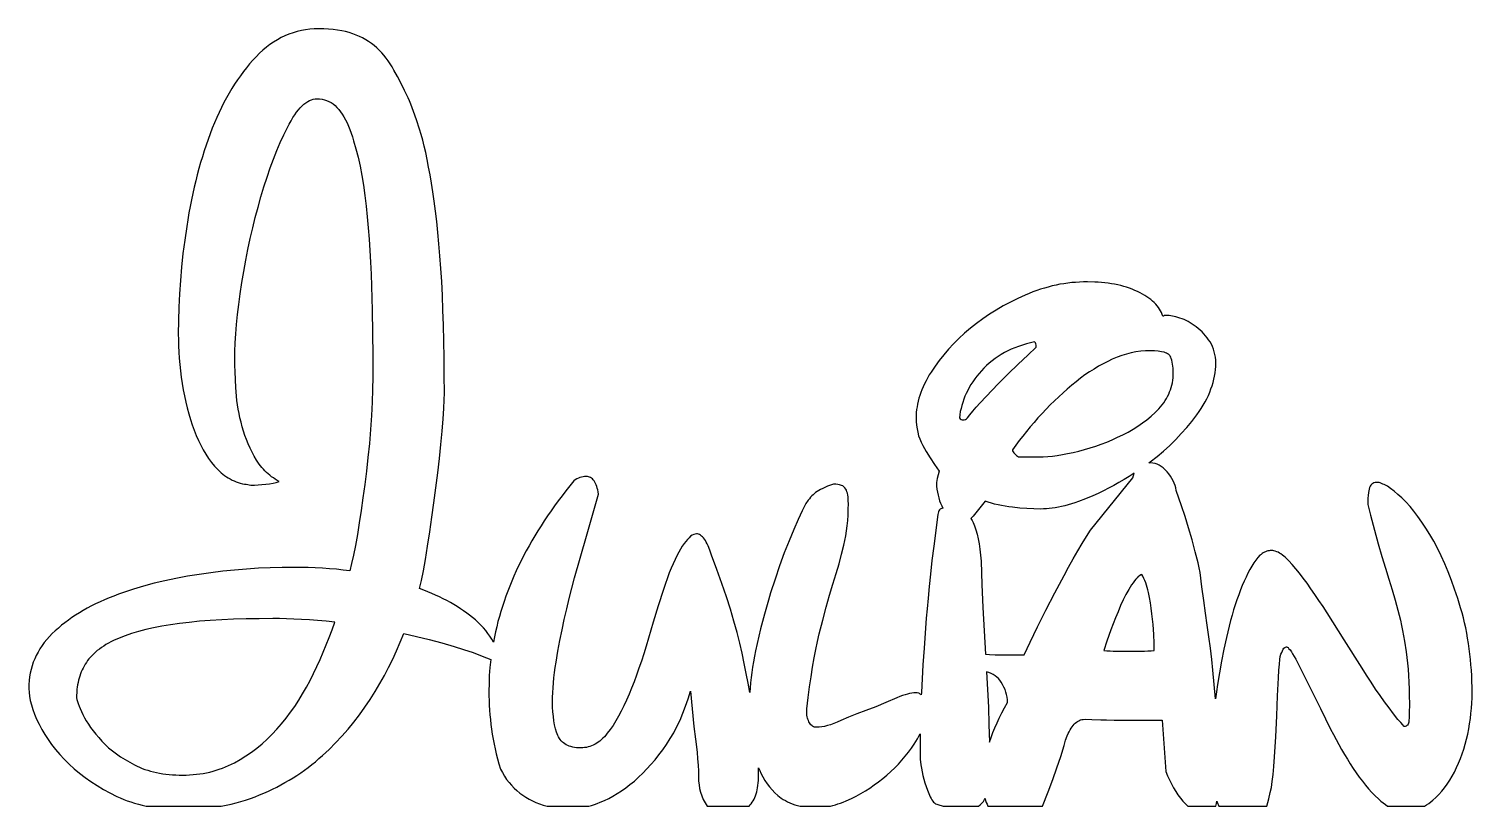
# Model space of a CAD drawing. Extents: x 14 to 152, y 4 to 79.
import ezdxf

# ---------------------------------------------------------------- set-up
doc = ezdxf.new("R2010")
doc.units = 0
doc.layers.add('CAMADA_1', color=18, linetype='CONTINUOUS')

msp = doc.modelspace()

# ---------------------------------------------------------------- linework, layer by layer
at = {"layer": 'CAMADA_1'}
for points in [[(25.15, 4.3), (32.34, 4.29), (32.82, 4.39), (33.29, 4.49), (33.76, 4.61), (34.23, 4.73), (34.68, 4.87), (35.14, 5.02), (35.58, 5.19), (36.02, 5.36), (36.44, 5.54), (36.86, 5.73), (37.26, 5.92), (37.67, 6.12), (38.06, 6.33), (38.45, 6.55), (38.84, 6.77), (39.22, 7), (39.59, 7.24), (39.96, 7.49), (40.32, 7.74), (40.67, 8), (41.02, 8.27), (41.36, 8.55), (41.7, 8.84), (42.03, 9.13), (42.68, 9.73), (43.3, 10.35), (43.9, 11), (44.49, 11.66), (45.05, 12.34), (45.59, 13.04), (46.11, 13.76), (46.6, 14.5), (47.08, 15.26), (47.53, 16.03), (47.97, 16.8), (48.38, 17.58), (48.77, 18.38), (49.14, 19.18), (49.49, 19.99), (49.82, 20.81), (51.04, 20.54), (52.25, 20.25), (53.46, 19.93), (54.65, 19.58), (55.56, 19.29), (56.46, 18.99), (57.32, 18.66), (58.16, 18.32), (58.08, 17.57), (58.02, 16.81), (57.99, 16.05), (57.98, 15.29), (57.98, 14.85), (57.99, 14.4), (58.01, 13.95), (58.04, 13.49), (58.08, 13.04), (58.12, 12.58), (58.17, 12.12), (58.23, 11.65), (58.3, 11.19), (58.38, 10.72), (58.47, 10.24), (58.57, 9.77), (58.68, 9.29), (58.8, 8.81), (58.94, 8.33), (59.08, 7.84), (59.27, 7.5), (59.47, 7.17), (59.68, 6.86), (59.91, 6.57), (60.15, 6.29), (60.4, 6.03), (60.66, 5.78), (60.93, 5.55), (61.22, 5.34), (61.52, 5.14), (61.83, 4.96), (62.15, 4.79), (62.48, 4.64), (62.83, 4.51), (63.19, 4.4), (63.56, 4.3), (67.54, 4.3), (67.81, 4.37), (68.08, 4.46), (68.36, 4.56), (68.65, 4.67), (69.05, 4.84), (69.45, 5.03), (69.86, 5.25), (70.27, 5.49), (70.67, 5.76), (71.08, 6.05), (71.49, 6.36), (71.91, 6.7), (72.32, 7.06), (72.72, 7.44), (73.11, 7.85), (73.5, 8.28), (73.89, 8.73), (74.26, 9.2), (74.63, 9.7), (75, 10.21), (75.35, 10.76), (75.68, 11.32), (75.99, 11.92), (76.29, 12.54), (76.56, 13.19), (76.82, 13.86), (77.06, 14.57), (77.28, 15.29), (77.62, 11.91), (77.78, 10.7), (77.92, 9.45), (77.97, 8.83), (78.01, 8.22), (78.04, 7.64), (78.04, 7.08), (78.06, 6.7), (78.1, 6.33), (78.16, 5.97), (78.25, 5.62), (78.37, 5.28), (78.51, 4.94), (78.68, 4.61), (78.88, 4.3), (82.89, 4.3), (83, 4.41), (83.1, 4.53), (83.2, 4.66), (83.29, 4.8), (83.37, 4.95), (83.45, 5.11), (83.51, 5.28), (83.57, 5.46), (83.63, 5.65), (83.67, 5.85), (83.71, 6.06), (83.74, 6.28), (83.77, 6.51), (83.79, 6.75), (83.8, 7.25), (83.8, 7.96), (83.91, 7.7), (84.02, 7.44), (84.2, 7.09), (84.4, 6.75), (84.62, 6.43), (84.85, 6.13), (85.1, 5.84), (85.37, 5.57), (85.66, 5.31), (85.97, 5.07), (86.16, 4.94), (86.37, 4.82), (86.58, 4.7), (86.8, 4.6), (87.03, 4.51), (87.27, 4.43), (87.52, 4.36), (87.78, 4.3), (90.68, 4.3), (90.92, 4.35), (91.17, 4.42), (91.41, 4.5), (91.66, 4.59), (91.92, 4.68), (92.18, 4.79), (92.7, 5.03), (93.15, 5.26), (93.6, 5.5), (94.03, 5.76), (94.46, 6.03), (94.88, 6.32), (95.29, 6.62), (95.69, 6.94), (96.09, 7.27), (96.47, 7.62), (96.84, 7.97), (97.19, 8.32), (97.53, 8.69), (97.85, 9.07), (98.15, 9.45), (98.44, 9.84), (98.71, 10.24), (98.87, 10.49), (99.02, 10.73), (99.15, 10.98), (99.27, 11.22), (99.27, 8.94), (99.28, 8.75), (99.3, 8.52), (99.34, 8.24), (99.4, 7.93), (99.47, 7.59), (99.55, 7.24), (99.64, 6.89), (99.74, 6.53), (99.85, 6.18), (99.97, 5.83), (100.1, 5.5), (100.24, 5.18), (100.32, 5.03), (100.4, 4.89), (100.48, 4.78), (100.57, 4.68), (100.66, 4.6), (100.76, 4.53), (100.86, 4.49), (100.96, 4.46), (101.48, 4.3), (104.86, 4.3), (105.04, 4.42), (105.2, 4.57), (105.34, 4.74), (105.45, 4.92), (105.49, 5.01), (105.55, 4.83), (105.61, 4.65), (105.68, 4.47), (105.76, 4.29), (111.01, 4.3), (111.53, 5.66), (111.98, 6.83), (112.38, 7.96), (112.74, 9.05), (113.06, 10.11), (113.21, 10.6), (113.37, 11.04), (113.46, 11.24), (113.55, 11.42), (113.64, 11.59), (113.73, 11.75), (113.83, 11.89), (113.93, 12.02), (114.03, 12.14), (114.13, 12.24), (114.24, 12.33), (114.35, 12.41), (114.46, 12.47), (114.58, 12.52), (114.61, 12.54), (114.64, 12.56), (114.75, 12.59), (114.9, 12.6), (115.09, 12.61), (115.71, 12.6), (116.57, 12.56), (117.13, 12.55), (117.85, 12.53), (119.74, 12.52), (122.45, 12.52), (122.79, 7.61), (122.97, 7.2), (123.15, 6.8), (123.34, 6.42), (123.54, 6.06), (123.75, 5.71), (123.97, 5.38), (124.2, 5.07), (124.44, 4.78), (124.68, 4.52), (124.92, 4.3), (127.61, 4.3), (127.65, 4.54), (127.68, 4.78), (127.71, 4.68), (127.87, 4.3), (132.47, 4.3), (132.57, 4.64), (132.67, 4.98), (132.81, 5.59), (132.92, 6.08), (133, 6.64), (133.08, 7.32), (133.15, 8.1), (133.22, 9), (133.33, 10.94), (133.43, 12.94), (133.51, 14.86), (133.6, 16.58), (133.64, 17.31), (133.68, 17.89), (133.72, 18.32), (133.77, 18.61), (133.83, 18.83), (133.9, 19.02), (133.97, 19.18), (134.04, 19.31), (134.12, 19.41), (134.2, 19.48), (134.28, 19.53), (134.36, 19.54), (134.39, 19.54), (134.43, 19.52), (134.51, 19.47), (134.6, 19.37), (134.71, 19.25), (134.83, 19.08), (134.95, 18.87), (135.1, 18.63), (135.25, 18.36), (135.58, 17.73), (135.94, 17.03), (136.73, 15.44), (137.62, 13.63), (138.59, 11.67), (138.85, 11.16), (139.11, 10.67), (139.37, 10.19), (139.64, 9.71), (139.91, 9.24), (140.19, 8.79), (140.47, 8.34), (140.75, 7.9), (141.04, 7.47), (141.33, 7.07), (141.63, 6.68), (141.93, 6.3), (142.23, 5.95), (142.54, 5.61), (142.85, 5.28), (143.16, 4.98), (143.39, 4.78), (143.61, 4.6), (143.83, 4.44), (144.04, 4.3), (147.57, 4.29), (147.78, 4.41), (147.98, 4.55), (148.18, 4.69), (148.37, 4.85), (148.67, 5.13), (148.96, 5.42), (149.24, 5.73), (149.5, 6.06), (149.76, 6.41), (150, 6.77), (150.23, 7.16), (150.45, 7.56), (150.65, 7.98), (150.84, 8.41), (151.02, 8.85), (151.19, 9.3), (151.34, 9.76), (151.48, 10.23), (151.6, 10.71), (151.72, 11.2), (151.81, 11.7), (151.9, 12.19), (151.97, 12.69), (152.03, 13.18), (152.08, 13.67), (152.11, 14.16), (152.13, 14.65), (152.14, 15.14), (152.13, 15.69), (152.12, 16.23), (152.1, 16.77), (152.07, 17.3), (152.03, 17.82), (151.98, 18.35), (151.93, 18.86), (151.86, 19.37), (151.79, 19.88), (151.71, 20.38), (151.62, 20.87), (151.52, 21.36), (151.41, 21.85), (151.3, 22.32), (151.17, 22.8), (151.04, 23.27), (150.76, 24.18), (150.46, 25.06), (150.16, 25.91), (149.84, 26.73), (149.51, 27.51), (149.17, 28.26), (148.82, 28.98), (148.46, 29.66), (148.08, 30.31), (147.71, 30.92), (147.33, 31.49), (146.95, 32.03), (146.57, 32.53), (146.19, 32.99), (145.8, 33.42), (145.41, 33.81), (145.03, 34.15), (144.67, 34.46), (144.33, 34.71), (144.02, 34.92), (143.73, 35.08), (143.59, 35.14), (143.46, 35.2), (143.34, 35.24), (143.22, 35.27), (143.1, 35.28), (143, 35.29), (142.85, 35.28), (142.73, 35.25), (142.62, 35.2), (142.52, 35.13), (142.44, 35.04), (142.37, 34.93), (142.31, 34.8), (142.28, 34.65), (142.22, 34.34), (142.18, 34.05), (142.16, 33.77), (142.15, 33.51), (142.15, 33.17), (142.4, 32.16), (142.78, 30.73), (143.14, 29.4), (143.5, 28.19), (143.84, 27.08), (144.17, 26.03), (144.48, 25.01), (144.76, 24.02), (145.03, 23.05), (145.15, 22.58), (145.27, 22.09), (145.38, 21.6), (145.48, 21.11), (145.67, 20.1), (145.83, 19.08), (145.9, 18.54), (145.96, 17.99), (146.01, 17.41), (146.05, 16.8), (146.09, 16.17), (146.11, 15.51), (146.12, 14.83), (146.13, 14.12), (146.12, 13.16), (146.1, 12.78), (146.09, 12.47), (146.07, 12.34), (146.04, 12.23), (146, 12.14), (145.95, 12.06), (145.88, 12), (145.81, 11.96), (145.72, 11.93), (145.62, 11.92), (145.63, 11.92), (145.63, 11.93), (145.61, 11.96), (145.51, 12.09), (145.32, 12.3), (145.03, 12.6), (144.6, 13.14), (144.18, 13.7), (143.75, 14.28), (143.32, 14.88), (142.89, 15.51), (142.46, 16.15), (142.03, 16.82), (141.6, 17.51), (139.89, 20.23), (138.25, 22.8), (137.86, 23.41), (137.46, 24), (137.08, 24.57), (136.7, 25.11), (136.33, 25.63), (135.96, 26.12), (135.6, 26.59), (135.25, 27.03), (134.91, 27.44), (134.58, 27.79), (134.27, 28.09), (134.12, 28.22), (133.97, 28.34), (133.82, 28.44), (133.68, 28.53), (133.55, 28.6), (133.42, 28.66), (133.29, 28.71), (133.16, 28.74), (133.04, 28.76), (132.92, 28.77), (132.8, 28.76), (132.69, 28.75), (132.58, 28.73), (132.47, 28.7), (132.35, 28.65), (132.25, 28.6), (132.14, 28.54), (132.03, 28.47), (131.93, 28.39), (131.82, 28.31), (131.62, 28.1), (131.42, 27.86), (131.23, 27.58), (131.04, 27.28), (130.85, 26.95), (130.67, 26.6), (130.49, 26.23), (130.31, 25.84), (130.13, 25.43), (129.96, 24.99), (129.79, 24.54), (129.62, 24.06), (129.46, 23.58), (129.3, 23.09), (129.15, 22.58), (129.01, 22.06), (128.87, 21.53), (128.73, 20.99), (128.6, 20.43), (128.36, 19.31), (128.14, 18.19), (127.94, 17.06), (127.76, 15.94), (127.65, 15.24), (127.56, 14.56), (127.45, 15.93), (127.32, 17.31), (127.21, 18.35), (127.08, 19.42), (126.93, 20.51), (126.77, 21.62), (126.6, 22.78), (126.43, 24), (126.26, 25.3), (126.09, 26.66), (126, 27.1), (125.89, 27.58), (125.63, 28.65), (125.32, 29.79), (124.99, 30.94), (124.65, 32.04), (124.32, 33.05), (123.81, 34.53), (123.76, 34.77), (123.69, 34.99), (123.6, 35.22), (123.5, 35.44), (123.38, 35.67), (123.24, 35.88), (123.09, 36.1), (122.92, 36.31), (122.74, 36.51), (122.55, 36.68), (122.36, 36.83), (122.17, 36.95), (121.97, 37.04), (121.77, 37.11), (121.56, 37.15), (121.35, 37.16), (121.17, 37.16), (121.32, 37.27), (121.97, 37.78), (122.58, 38.3), (123.18, 38.83), (123.75, 39.39), (124.29, 39.96), (124.81, 40.54), (125.3, 41.14), (125.77, 41.76), (125.99, 42.07), (126.19, 42.38), (126.39, 42.69), (126.56, 43), (126.73, 43.31), (126.88, 43.62), (127.01, 43.93), (127.13, 44.24), (127.24, 44.55), (127.33, 44.86), (127.41, 45.17), (127.47, 45.48), (127.52, 45.79), (127.56, 46.1), (127.58, 46.4), (127.59, 46.71), (127.58, 47), (127.55, 47.28), (127.51, 47.55), (127.45, 47.81), (127.37, 48.06), (127.28, 48.3), (127.17, 48.53), (127.04, 48.74), (126.9, 48.95), (126.75, 49.15), (126.59, 49.34), (126.43, 49.53), (126.27, 49.7), (126.09, 49.87), (125.91, 50.03), (125.72, 50.18), (125.53, 50.32), (125.34, 50.46), (125.15, 50.58), (124.95, 50.69), (124.76, 50.79), (124.56, 50.88), (124.36, 50.96), (124.16, 51.03), (123.77, 51.14), (123.43, 51.22), (123.12, 51.27), (122.85, 51.28), (122.71, 51.27), (122.66, 51.26), (122.63, 51.24), (122.58, 51.21), (122.51, 51.2), (122.45, 51.38), (122.38, 51.55), (122.29, 51.72), (122.2, 51.89), (122.09, 52.05), (121.97, 52.21), (121.84, 52.36), (121.69, 52.51), (121.54, 52.66), (121.37, 52.8), (121.19, 52.94), (120.99, 53.07), (120.79, 53.2), (120.57, 53.33), (120.34, 53.45), (120.09, 53.57), (119.84, 53.68), (119.58, 53.79), (119.32, 53.88), (119.05, 53.98), (118.77, 54.06), (118.49, 54.14), (118.2, 54.2), (117.9, 54.27), (117.6, 54.32), (117.29, 54.37), (116.98, 54.41), (116.66, 54.44), (116.33, 54.47), (116, 54.48), (115.31, 54.5), (114.93, 54.49), (114.55, 54.48), (114.17, 54.45), (113.8, 54.42), (113.42, 54.38), (113.04, 54.32), (112.67, 54.26), (112.3, 54.18), (111.92, 54.1), (111.55, 54), (111.18, 53.9), (110.81, 53.79), (110.44, 53.66), (110.07, 53.53), (109.71, 53.38), (109.34, 53.23), (108.62, 52.9), (107.92, 52.55), (107.24, 52.19), (106.57, 51.8), (105.92, 51.39), (105.29, 50.97), (104.68, 50.52), (104.09, 50.05), (103.53, 49.57), (102.98, 49.08), (102.47, 48.57), (101.99, 48.05), (101.53, 47.52), (101.1, 46.98), (100.7, 46.43), (100.33, 45.86), (100.15, 45.58), (99.99, 45.29), (99.84, 45.01), (99.7, 44.73), (99.57, 44.45), (99.45, 44.17), (99.34, 43.9), (99.25, 43.62), (99.16, 43.35), (99.09, 43.07), (99.03, 42.8), (98.98, 42.53), (98.94, 42.26), (98.91, 41.99), (98.89, 41.73), (98.89, 41.46), (98.9, 41.11), (98.93, 40.76), (98.98, 40.42), (99.05, 40.09), (99.13, 39.76), (99.24, 39.45), (99.37, 39.14), (99.52, 38.84), (99.86, 38.24), (100.23, 37.63), (100.64, 37.01), (101.09, 36.38), (100.92, 35.66), (100.88, 35.47), (100.85, 35.29), (100.84, 35.11), (100.83, 34.94), (100.87, 34.64), (100.93, 34.35), (100.99, 34.07), (101.06, 33.8), (101.14, 33.54), (101.23, 33.29), (101.34, 33.05), (101.45, 32.82), (101.35, 32.8), (101.27, 32.77), (101.19, 32.73), (101.13, 32.66), (101.07, 32.58), (101.03, 32.48), (100.99, 32.36), (100.96, 32.23), (100.58, 29.19), (100.41, 27.81), (100.27, 26.52), (100.14, 25.32), (100.03, 24.22), (99.94, 23.2), (99.86, 22.28), (99.65, 19.41), (99.53, 17.83), (99.4, 15.17), (99.39, 14.95), (99.34, 14.99), (99.28, 15.03), (99.22, 15.07), (99.15, 15.1), (99, 15.13), (98.84, 15.15), (98.66, 15.14), (98.48, 15.12), (98.27, 15.08), (98.06, 15.03), (97.83, 14.96), (97.59, 14.88), (97.33, 14.79), (97.06, 14.68), (96, 14.23), (95.03, 13.79), (94.09, 13.46), (93.22, 13.13), (92.42, 12.8), (91.69, 12.48), (91.34, 12.33), (91.02, 12.2), (90.7, 12.09), (90.41, 12), (90.12, 11.93), (89.85, 11.88), (89.6, 11.85), (89.36, 11.84), (89.25, 11.85), (89.16, 11.87), (89.06, 11.9), (88.98, 11.95), (88.9, 12.01), (88.82, 12.08), (88.75, 12.17), (88.68, 12.27), (88.62, 12.38), (88.57, 12.49), (88.53, 12.61), (88.49, 12.73), (88.46, 12.86), (88.44, 13), (88.43, 13.14), (88.43, 13.28), (88.43, 13.62), (88.56, 14.7), (88.69, 15.72), (88.83, 16.69), (88.98, 17.61), (89.13, 18.48), (89.28, 19.3), (89.45, 20.06), (89.61, 20.78), (89.95, 22.11), (90.28, 23.35), (90.6, 24.5), (90.92, 25.56), (91.23, 26.56), (91.51, 27.51), (91.76, 28.42), (91.98, 29.29), (92.08, 29.72), (92.17, 30.17), (92.24, 30.64), (92.3, 31.13), (92.35, 31.63), (92.38, 32.16), (92.4, 32.7), (92.41, 33.26), (92.4, 33.49), (92.39, 33.7), (92.37, 33.9), (92.34, 34.08), (92.31, 34.25), (92.26, 34.4), (92.21, 34.54), (92.15, 34.66), (92.08, 34.77), (91.98, 34.87), (91.87, 34.95), (91.73, 35.01), (91.57, 35.06), (91.39, 35.1), (91.19, 35.12), (90.97, 35.13), (90.42, 34.92), (89.95, 34.71), (89.75, 34.61), (89.57, 34.52), (89.41, 34.42), (89.27, 34.32), (89.15, 34.22), (89.02, 34.11), (88.9, 34), (88.79, 33.87), (88.67, 33.73), (88.56, 33.58), (88.34, 33.26), (87.99, 32.57), (87.6, 31.74), (87.18, 30.79), (86.73, 29.71), (86.27, 28.54), (85.82, 27.32), (85.38, 26.04), (84.96, 24.71), (84.75, 24.03), (84.55, 23.35), (84.36, 22.66), (84.17, 21.97), (84, 21.28), (83.83, 20.58), (83.67, 19.88), (83.52, 19.17), (83.41, 18.64), (83.31, 18.12), (83.23, 17.6), (83.15, 17.1), (83.09, 16.6), (83.04, 16.11), (82.99, 15.63), (82.96, 15.16), (82.81, 16.06), (82.63, 16.99), (82.44, 17.95), (82.23, 18.93), (82.01, 19.9), (81.75, 20.92), (81.45, 22), (81.1, 23.15), (80.72, 24.35), (80.29, 25.62), (79.82, 26.94), (79.31, 28.33), (79.14, 28.81), (78.97, 29.22), (78.88, 29.4), (78.79, 29.57), (78.71, 29.72), (78.62, 29.85), (78.53, 29.97), (78.43, 30.08), (78.34, 30.16), (78.25, 30.24), (78.16, 30.29), (78.06, 30.33), (77.97, 30.36), (77.87, 30.36), (77.74, 30.35), (77.59, 30.3), (77.45, 30.23), (77.3, 30.13), (77.15, 30), (76.99, 29.84), (76.83, 29.65), (76.67, 29.43), (76.5, 29.18), (76.33, 28.91), (76.16, 28.6), (75.99, 28.27), (75.81, 27.9), (75.62, 27.51), (75.44, 27.09), (75.25, 26.64), (74.71, 25.04), (74.2, 23.46), (73.72, 21.91), (73.26, 20.37), (73.04, 19.62), (72.81, 18.89), (72.58, 18.19), (72.35, 17.5), (72.12, 16.84), (71.88, 16.21), (71.64, 15.59), (71.4, 15), (71.15, 14.43), (70.9, 13.89), (70.65, 13.38), (70.39, 12.9), (70.13, 12.45), (69.87, 12.03), (69.6, 11.64), (69.32, 11.27), (69.18, 11.1), (69.04, 10.94), (68.9, 10.8), (68.75, 10.66), (68.6, 10.53), (68.45, 10.42), (68.3, 10.32), (68.14, 10.22), (67.98, 10.14), (67.82, 10.07), (67.65, 10.01), (67.48, 9.96), (67.31, 9.92), (67.14, 9.9), (66.96, 9.88), (66.78, 9.87), (66.58, 9.88), (66.38, 9.89), (66.19, 9.92), (66.01, 9.95), (65.84, 9.99), (65.68, 10.04), (65.53, 10.1), (65.39, 10.17), (65.25, 10.25), (65.13, 10.34), (65.02, 10.43), (64.91, 10.54), (64.81, 10.66), (64.73, 10.78), (64.65, 10.92), (64.58, 11.06), (64.46, 11.37), (64.36, 11.71), (64.27, 12.07), (64.2, 12.46), (64.15, 12.87), (64.11, 13.31), (64.08, 13.78), (64.07, 14.28), (64.08, 14.71), (64.1, 15.16), (64.12, 15.62), (64.16, 16.1), (64.21, 16.59), (64.27, 17.08), (64.33, 17.58), (64.41, 18.09), (64.59, 19.12), (64.78, 20.15), (64.98, 21.17), (65.2, 22.18), (65.43, 23.19), (65.67, 24.19), (65.92, 25.18), (66.19, 26.17), (67.31, 30.14), (68.48, 34.17), (68.44, 34.38), (68.4, 34.57), (68.36, 34.75), (68.31, 34.91), (68.25, 35.07), (68.19, 35.2), (68.13, 35.33), (68.05, 35.44), (67.98, 35.54), (67.9, 35.63), (67.81, 35.7), (67.72, 35.76), (67.62, 35.81), (67.51, 35.84), (67.41, 35.86), (67.29, 35.87), (67.14, 35.86), (67, 35.84), (66.85, 35.81), (66.7, 35.76), (66.55, 35.7), (66.4, 35.63), (66.25, 35.54), (66.11, 35.44), (65.72, 34.97), (65.34, 34.49), (64.98, 34.01), (64.62, 33.53), (64.27, 33.06), (63.93, 32.58), (63.6, 32.1), (63.28, 31.62), (62.97, 31.14), (62.67, 30.66), (62.38, 30.18), (62.09, 29.7), (61.82, 29.22), (61.56, 28.74), (61.3, 28.26), (61.06, 27.77), (60.82, 27.29), (60.6, 26.81), (60.38, 26.32), (60.17, 25.84), (59.97, 25.36), (59.78, 24.87), (59.61, 24.39), (59.44, 23.9), (59.28, 23.42), (59.12, 22.93), (58.98, 22.44), (58.85, 21.96), (58.73, 21.47), (58.61, 20.98), (58.51, 20.49), (58.42, 20), (58.26, 20.29), (58.08, 20.56), (57.89, 20.84), (57.68, 21.1), (57.46, 21.37), (57.21, 21.62), (56.96, 21.88), (56.68, 22.12), (56.41, 22.35), (56.13, 22.57), (55.85, 22.78), (55.55, 22.99), (55.25, 23.2), (54.94, 23.4), (54.62, 23.6), (54.29, 23.79), (53.95, 23.97), (53.6, 24.15), (53.25, 24.33), (52.88, 24.5), (52.51, 24.66), (52.13, 24.82), (51.74, 24.98), (51.34, 25.13), (51.52, 25.89), (51.7, 26.82), (51.9, 27.92), (52.11, 29.19), (52.32, 30.56), (52.52, 31.95), (52.72, 33.35), (52.91, 34.78), (53.09, 36.2), (53.25, 37.58), (53.39, 38.91), (53.5, 40.2), (53.6, 41.38), (53.66, 42.38), (53.7, 43.2), (53.72, 43.84), (53.71, 45.56), (53.69, 47.22), (53.67, 48.81), (53.63, 50.34), (53.58, 51.8), (53.52, 53.19), (53.46, 54.52), (53.38, 55.78), (53.29, 56.98), (53.19, 58.13), (53.09, 59.23), (52.99, 60.28), (52.87, 61.27), (52.75, 62.22), (52.62, 63.11), (52.49, 63.95), (52.35, 64.74), (52.21, 65.49), (52.07, 66.2), (51.93, 66.87), (51.78, 67.49), (51.64, 68.08), (51.49, 68.62), (51.34, 69.11), (51.05, 70.01), (50.77, 70.82), (50.5, 71.52), (50.37, 71.83), (50.24, 72.12), (49.91, 72.82), (49.57, 73.5), (49.23, 74.16), (48.89, 74.78), (48.72, 75.09), (48.53, 75.38), (48.34, 75.66), (48.14, 75.93), (47.93, 76.19), (47.71, 76.44), (47.48, 76.67), (47.24, 76.9), (46.99, 77.12), (46.73, 77.32), (46.46, 77.51), (46.18, 77.68), (45.89, 77.85), (45.59, 78), (45.28, 78.13), (44.95, 78.26), (44.61, 78.37), (44.26, 78.46), (43.88, 78.54), (43.48, 78.61), (43.06, 78.66), (42.63, 78.69), (42.17, 78.71), (41.69, 78.72), (41.26, 78.71), (40.84, 78.68), (40.42, 78.63), (40.02, 78.56), (39.61, 78.46), (39.22, 78.35), (38.83, 78.21), (38.45, 78.05), (38.08, 77.88), (37.72, 77.68), (37.36, 77.46), (37.01, 77.22), (36.67, 76.96), (36.33, 76.68), (36, 76.38), (35.68, 76.05), (35.37, 75.72), (35.06, 75.36), (34.76, 75), (34.47, 74.63), (34.18, 74.24), (33.9, 73.84), (33.63, 73.43), (33.36, 73.01), (33.11, 72.57), (32.85, 72.13), (32.61, 71.67), (32.37, 71.2), (32.14, 70.72), (31.92, 70.22), (31.7, 69.71), (31.49, 69.2), (31.29, 68.67), (31.09, 68.13), (30.9, 67.59), (30.72, 67.04), (30.54, 66.48), (30.37, 65.91), (30.21, 65.34), (30.05, 64.75), (29.9, 64.16), (29.76, 63.56), (29.62, 62.95), (29.49, 62.34), (29.37, 61.72), (29.25, 61.09), (29.14, 60.45), (29.04, 59.8), (28.85, 58.5), (28.68, 57.2), (28.55, 55.91), (28.43, 54.62), (28.34, 53.34), (28.28, 52.06), (28.24, 50.78), (28.23, 49.51), (28.24, 48.94), (28.26, 48.36), (28.29, 47.77), (28.33, 47.18), (28.38, 46.59), (28.45, 45.99), (28.52, 45.38), (28.61, 44.77), (28.71, 44.16), (28.83, 43.57), (28.95, 42.99), (29.09, 42.42), (29.24, 41.87), (29.4, 41.33), (29.57, 40.8), (29.76, 40.28), (29.95, 39.79), (30.16, 39.31), (30.39, 38.85), (30.62, 38.41), (30.87, 37.99), (31.14, 37.59), (31.41, 37.21), (31.7, 36.86), (31.85, 36.69), (32.01, 36.52), (32.17, 36.37), (32.33, 36.22), (32.49, 36.09), (32.66, 35.96), (32.84, 35.84), (33.02, 35.72), (33.2, 35.62), (33.38, 35.52), (33.57, 35.44), (33.77, 35.36), (33.96, 35.28), (34.17, 35.22), (34.37, 35.17), (34.58, 35.12), (34.74, 35.11), (34.88, 35.08), (35.02, 35.05), (35.17, 35.04), (35.52, 35.04), (35.87, 35.06), (36.24, 35.08), (36.61, 35.12), (36.98, 35.17), (37.31, 35.23), (37.61, 35.29), (37.88, 35.37), (37.7, 35.48), (37.51, 35.6), (37.34, 35.72), (37.16, 35.84), (37, 35.97), (36.84, 36.11), (36.68, 36.25), (36.53, 36.4), (36.38, 36.55), (36.24, 36.71), (36.11, 36.88), (35.98, 37.05), (35.85, 37.23), (35.73, 37.41), (35.51, 37.79), (35.31, 38.18), (35.12, 38.58), (34.94, 38.98), (34.77, 39.39), (34.62, 39.79), (34.48, 40.21), (34.36, 40.63), (34.24, 41.05), (34.14, 41.47), (34.05, 41.89), (33.97, 42.31), (33.9, 42.73), (33.85, 43.15), (33.8, 43.56), (33.76, 43.98), (33.73, 44.39), (33.67, 45.88), (33.66, 46.51), (33.65, 47.06), (33.66, 47.84), (33.69, 48.66), (33.75, 49.52), (33.82, 50.42), (33.91, 51.36), (34.03, 52.34), (34.17, 53.36), (34.33, 54.42), (34.5, 55.5), (34.7, 56.56), (34.9, 57.6), (35.12, 58.64), (35.36, 59.66), (35.61, 60.66), (35.87, 61.66), (36.15, 62.64), (36.44, 63.59), (36.74, 64.51), (37.04, 65.4), (37.35, 66.24), (37.68, 67.06), (38, 67.83), (38.34, 68.58), (38.69, 69.28), (38.86, 69.61), (39.04, 69.93), (39.21, 70.22), (39.39, 70.49), (39.56, 70.73), (39.74, 70.96), (39.92, 71.16), (40.1, 71.35), (40.27, 71.51), (40.45, 71.65), (40.63, 71.76), (40.81, 71.86), (40.99, 71.94), (41.16, 71.99), (41.34, 72.02), (41.52, 72.03), (41.76, 72.02), (42, 71.99), (42.22, 71.94), (42.44, 71.87), (42.65, 71.78), (42.86, 71.66), (43.06, 71.53), (43.25, 71.38), (43.43, 71.2), (43.61, 71.01), (43.78, 70.79), (43.94, 70.56), (44.1, 70.3), (44.25, 70.02), (44.39, 69.73), (44.53, 69.41), (44.66, 69.08), (44.79, 68.73), (44.91, 68.38), (45.02, 68.01), (45.25, 67.24), (45.45, 66.43), (45.64, 65.58), (45.81, 64.69), (45.96, 63.75), (46.1, 62.76), (46.22, 61.75), (46.33, 60.71), (46.42, 59.66), (46.51, 58.58), (46.58, 57.49), (46.64, 56.37), (46.69, 55.24), (46.73, 54.08), (46.79, 51.79), (46.83, 49.58), (46.85, 47.43), (46.86, 45.36), (46.84, 44.2), (46.8, 42.97), (46.74, 41.7), (46.65, 40.37), (46.53, 39.02), (46.4, 37.69), (46.26, 36.38), (46.1, 35.08), (45.92, 33.81), (45.75, 32.59), (45.56, 31.42), (45.38, 30.29), (45.19, 29.25), (45.01, 28.33), (44.83, 27.52), (44.66, 26.82), (44.02, 26.9), (43.37, 26.97), (42.7, 27.03), (42.03, 27.08), (41.35, 27.11), (40.68, 27.14), (40, 27.16), (39.32, 27.16), (38.18, 27.15), (37.04, 27.12), (35.9, 27.07), (34.76, 26.99), (33.62, 26.9), (32.49, 26.78), (31.35, 26.64), (30.22, 26.48), (29.1, 26.3), (28.01, 26.1), (26.95, 25.88), (25.91, 25.63), (24.91, 25.36), (23.93, 25.06), (23.45, 24.91), (22.98, 24.75), (22.51, 24.58), (22.05, 24.41), (21.6, 24.23), (21.16, 24.05), (20.74, 23.86), (20.32, 23.66), (19.91, 23.46), (19.52, 23.25), (19.13, 23.03), (18.76, 22.81), (18.4, 22.58), (18.05, 22.35), (17.71, 22.11), (17.38, 21.86), (17.06, 21.61), (16.75, 21.35), (16.45, 21.08), (16.17, 20.81), (15.9, 20.53), (15.64, 20.25), (15.4, 19.96), (15.19, 19.66), (14.98, 19.35), (14.8, 19.04), (14.63, 18.72), (14.48, 18.4), (14.35, 18.07), (14.24, 17.73), (14.14, 17.39), (14.06, 17.03), (14, 16.68), (13.96, 16.31), (13.93, 15.94), (13.92, 15.56), (13.94, 15.19), (13.98, 14.81), (14.06, 14.41), (14.17, 13.99), (14.3, 13.55), (14.47, 13.09), (14.67, 12.62), (14.9, 12.13), (15.16, 11.64), (15.44, 11.15), (15.76, 10.67), (16.1, 10.19), (16.48, 9.71), (16.88, 9.25), (17.31, 8.78), (17.78, 8.32), (18.26, 7.88), (18.78, 7.45), (19.31, 7.04), (19.87, 6.64), (20.45, 6.26), (21.06, 5.9), (21.69, 5.56), (22.35, 5.23), (22.68, 5.08), (23.01, 4.94), (23.35, 4.81), (23.7, 4.69), (24.05, 4.58), (24.41, 4.47), (24.78, 4.38)], [(103.04, 41.46), (103.12, 41.39), (103.2, 41.33), (103.29, 41.3), (103.37, 41.29), (103.5, 41.3), (103.61, 41.33), (103.71, 41.39), (103.8, 41.46), (104.03, 41.77), (104.32, 42.12), (104.65, 42.49), (105.02, 42.9), (106.76, 44.72), (107.7, 45.68), (108.67, 46.63), (109.59, 47.49), (110.4, 48.23), (110.4, 48.32), (110.39, 48.44), (110.36, 48.55), (110.31, 48.65), (110.23, 48.74), (109.83, 48.65), (109.45, 48.55), (109.07, 48.44), (108.71, 48.32), (108.35, 48.18), (108.01, 48.04), (107.68, 47.88), (107.35, 47.72), (107.04, 47.54), (106.74, 47.35), (106.45, 47.15), (106.17, 46.94), (105.9, 46.72), (105.64, 46.49), (105.39, 46.24), (105.15, 45.99), (104.93, 45.73), (104.71, 45.47), (104.51, 45.2), (104.32, 44.93), (104.14, 44.66), (103.98, 44.38), (103.83, 44.1), (103.69, 43.82), (103.57, 43.54), (103.45, 43.25), (103.35, 42.96), (103.26, 42.67), (103.19, 42.37), (103.12, 42.07), (103.07, 41.77)], [(108.11, 38.41), (108.13, 38.32), (108.18, 38.22), (108.26, 38.11), (108.37, 37.99), (108.49, 37.88), (108.6, 37.8), (108.7, 37.75), (108.79, 37.74), (110.65, 37.74), (111.07, 37.74), (111.5, 37.77), (111.94, 37.81), (112.41, 37.87), (112.9, 37.95), (113.4, 38.05), (113.92, 38.16), (114.46, 38.29), (115.01, 38.43), (115.55, 38.59), (116.09, 38.76), (116.62, 38.95), (117.15, 39.16), (117.67, 39.37), (118.19, 39.61), (118.7, 39.85), (119.2, 40.11), (119.67, 40.39), (120.13, 40.68), (120.57, 40.99), (120.99, 41.3), (121.39, 41.64), (121.77, 41.99), (122.13, 42.35), (122.3, 42.54), (122.45, 42.73), (122.6, 42.92), (122.74, 43.12), (122.86, 43.32), (122.98, 43.53), (123.08, 43.74), (123.17, 43.95), (123.26, 44.16), (123.33, 44.38), (123.39, 44.61), (123.44, 44.83), (123.47, 45.07), (123.5, 45.3), (123.52, 45.54), (123.52, 45.78), (123.52, 46.01), (123.51, 46.22), (123.49, 46.43), (123.46, 46.63), (123.42, 46.81), (123.38, 46.99), (123.33, 47.15), (123.27, 47.3), (123.23, 47.37), (123.18, 47.44), (123.12, 47.5), (123.05, 47.56), (122.97, 47.62), (122.88, 47.66), (122.77, 47.71), (122.66, 47.75), (122.39, 47.81), (122.08, 47.86), (121.72, 47.89), (121.32, 47.9), (120.86, 47.88), (120.4, 47.85), (119.94, 47.78), (119.48, 47.69), (119.03, 47.58), (118.58, 47.44), (118.13, 47.28), (117.68, 47.09), (117.24, 46.88), (116.8, 46.65), (116.36, 46.41), (115.93, 46.15), (115.49, 45.87), (115.06, 45.58), (114.64, 45.26), (114.21, 44.93), (113.79, 44.59), (113.37, 44.23), (112.96, 43.87), (112.55, 43.49), (112.14, 43.11), (111.74, 42.71), (111.34, 42.3), (110.95, 41.88), (110.56, 41.46), (110.19, 41.03), (109.82, 40.6), (109.46, 40.17), (109.11, 39.73), (108.77, 39.3), (108.44, 38.86)], [(105.53, 18.83), (105.93, 18.8), (106.45, 18.79), (109.25, 18.79), (109.82, 20), (110.52, 21.45), (111.31, 23.05), (112.17, 24.71), (113.06, 26.38), (113.5, 27.18), (113.94, 27.97), (114.38, 28.73), (114.8, 29.44), (115.21, 30.11), (115.6, 30.72), (119.66, 35.72), (119.77, 36.18), (119.29, 35.87), (118.81, 35.57), (118.32, 35.28), (117.83, 35), (117.33, 34.74), (116.83, 34.48), (116.33, 34.24), (115.82, 34.01), (115.11, 33.71), (114.43, 33.46), (114.09, 33.34), (113.77, 33.24), (113.45, 33.14), (113.13, 33.06), (112.82, 32.98), (112.52, 32.92), (112.22, 32.86), (111.93, 32.82), (111.64, 32.79), (111.37, 32.76), (111.09, 32.75), (110.82, 32.74), (110.18, 32.75), (109.51, 32.78), (108.82, 32.84), (108.11, 32.91), (107.76, 32.96), (107.41, 33.01), (107.07, 33.07), (106.74, 33.14), (106.41, 33.22), (106.1, 33.31), (105.79, 33.4), (105.49, 33.5), (104.35, 32.06), (104.24, 31.94), (104.13, 31.83), (104.25, 31.65), (104.35, 31.46), (104.49, 31.13), (104.62, 30.75), (104.74, 30.34), (104.84, 29.9), (104.93, 29.41), (105, 28.89), (105.06, 28.33), (105.11, 27.74), (105.19, 25.53), (105.29, 23.31), (105.4, 21.07)], [(116.87, 19.21), (117.16, 19.17), (117.46, 19.15), (117.75, 19.13), (118.05, 19.13), (120.42, 19.13), (120.75, 19.13), (121.08, 19.15), (121.39, 19.17), (121.69, 19.21), (121.68, 19.89), (121.65, 20.73), (121.62, 21.21), (121.59, 21.7), (121.54, 22.2), (121.48, 22.72), (121.41, 23.25), (121.33, 23.76), (121.24, 24.26), (121.14, 24.76), (121.08, 25), (121.02, 25.23), (120.95, 25.46), (120.88, 25.68), (120.79, 25.89), (120.7, 26.1), (120.61, 26.3), (120.51, 26.49), (120.4, 26.44), (120.29, 26.36), (120.17, 26.27), (120.05, 26.15), (119.93, 26.02), (119.8, 25.86), (119.67, 25.68), (119.53, 25.48), (119.26, 25.03), (118.99, 24.55), (118.73, 24.04), (118.47, 23.49), (118.23, 22.91), (117.99, 22.33), (117.76, 21.75), (117.54, 21.16), (117.16, 20.08)], [(28.65, 7.27), (28.99, 7.27), (29.32, 7.28), (29.65, 7.31), (29.98, 7.34), (30.3, 7.38), (30.62, 7.43), (30.94, 7.49), (31.25, 7.56), (31.56, 7.64), (31.86, 7.73), (32.16, 7.83), (32.46, 7.93), (32.75, 8.05), (33.04, 8.17), (33.33, 8.31), (33.61, 8.45), (34.16, 8.76), (34.7, 9.1), (35.23, 9.46), (35.75, 9.85), (36.25, 10.26), (36.74, 10.71), (37.21, 11.17), (37.67, 11.67), (38.12, 12.19), (38.55, 12.72), (38.97, 13.28), (39.38, 13.85), (39.77, 14.44), (40.14, 15.05), (40.5, 15.68), (40.85, 16.32), (41.18, 16.99), (41.5, 17.66), (41.81, 18.34), (42.12, 19.03), (42.41, 19.74), (42.69, 20.45), (42.96, 21.18), (43.22, 21.91), (42.38, 21.99), (41.58, 22.06), (40.8, 22.12), (40.04, 22.17), (39.31, 22.2), (38.61, 22.23), (37.94, 22.25), (37.29, 22.25), (35.98, 22.24), (34.73, 22.22), (33.53, 22.19), (32.39, 22.13), (31.3, 22.07), (30.27, 21.99), (29.29, 21.89), (28.36, 21.79), (27.48, 21.66), (26.65, 21.52), (25.86, 21.37), (25.11, 21.2), (24.41, 21.02), (23.75, 20.83), (23.13, 20.61), (22.56, 20.39), (22.03, 20.15), (21.78, 20.02), (21.54, 19.89), (21.31, 19.76), (21.09, 19.62), (20.88, 19.48), (20.68, 19.34), (20.48, 19.19), (20.3, 19.04), (20.13, 18.89), (19.97, 18.73), (19.82, 18.57), (19.68, 18.4), (19.55, 18.23), (19.43, 18.06), (19.31, 17.88), (19.21, 17.7), (19.11, 17.52), (19.02, 17.33), (18.94, 17.14), (18.86, 16.95), (18.79, 16.75), (18.73, 16.55), (18.67, 16.34), (18.63, 16.13), (18.59, 15.92), (18.55, 15.7), (18.53, 15.48), (18.51, 15.26), (18.5, 14.8), (18.5, 14.66), (18.53, 14.5), (18.58, 14.32), (18.64, 14.11), (18.73, 13.88), (18.83, 13.63), (18.95, 13.36), (19.09, 13.07), (19.25, 12.76), (19.42, 12.45), (19.62, 12.13), (19.84, 11.82), (20.08, 11.5), (20.33, 11.18), (20.61, 10.85), (20.91, 10.53), (21.23, 10.2), (21.56, 9.89), (21.92, 9.59), (22.31, 9.3), (22.71, 9.02), (23.13, 8.75), (23.58, 8.49), (24.04, 8.24), (24.28, 8.12), (24.53, 8.01), (24.78, 7.91), (25.04, 7.81), (25.31, 7.73), (25.58, 7.65), (25.86, 7.57), (26.15, 7.51), (26.44, 7.45), (26.74, 7.4), (27.04, 7.36), (27.35, 7.33), (27.67, 7.3), (27.99, 7.28), (28.32, 7.27)], [(105.91, 10.43), (106.07, 10.88), (106.24, 11.33), (106.43, 11.79), (106.64, 12.26), (106.86, 12.73), (107.1, 13.22), (107.36, 13.71), (107.64, 14.22), (107.63, 14.47), (107.6, 14.72), (107.55, 14.97), (107.49, 15.21), (107.41, 15.45), (107.3, 15.69), (107.18, 15.93), (107.04, 16.16), (106.92, 16.34), (106.78, 16.5), (106.63, 16.65), (106.46, 16.78), (106.27, 16.9), (106.07, 17), (105.86, 17.09), (105.63, 17.16), (105.73, 15.46), (105.81, 13.77), (105.87, 12.1)]]:
    msp.add_lwpolyline(points, close=True, dxfattribs=at)

doc.saveas('drawing.dxf')
